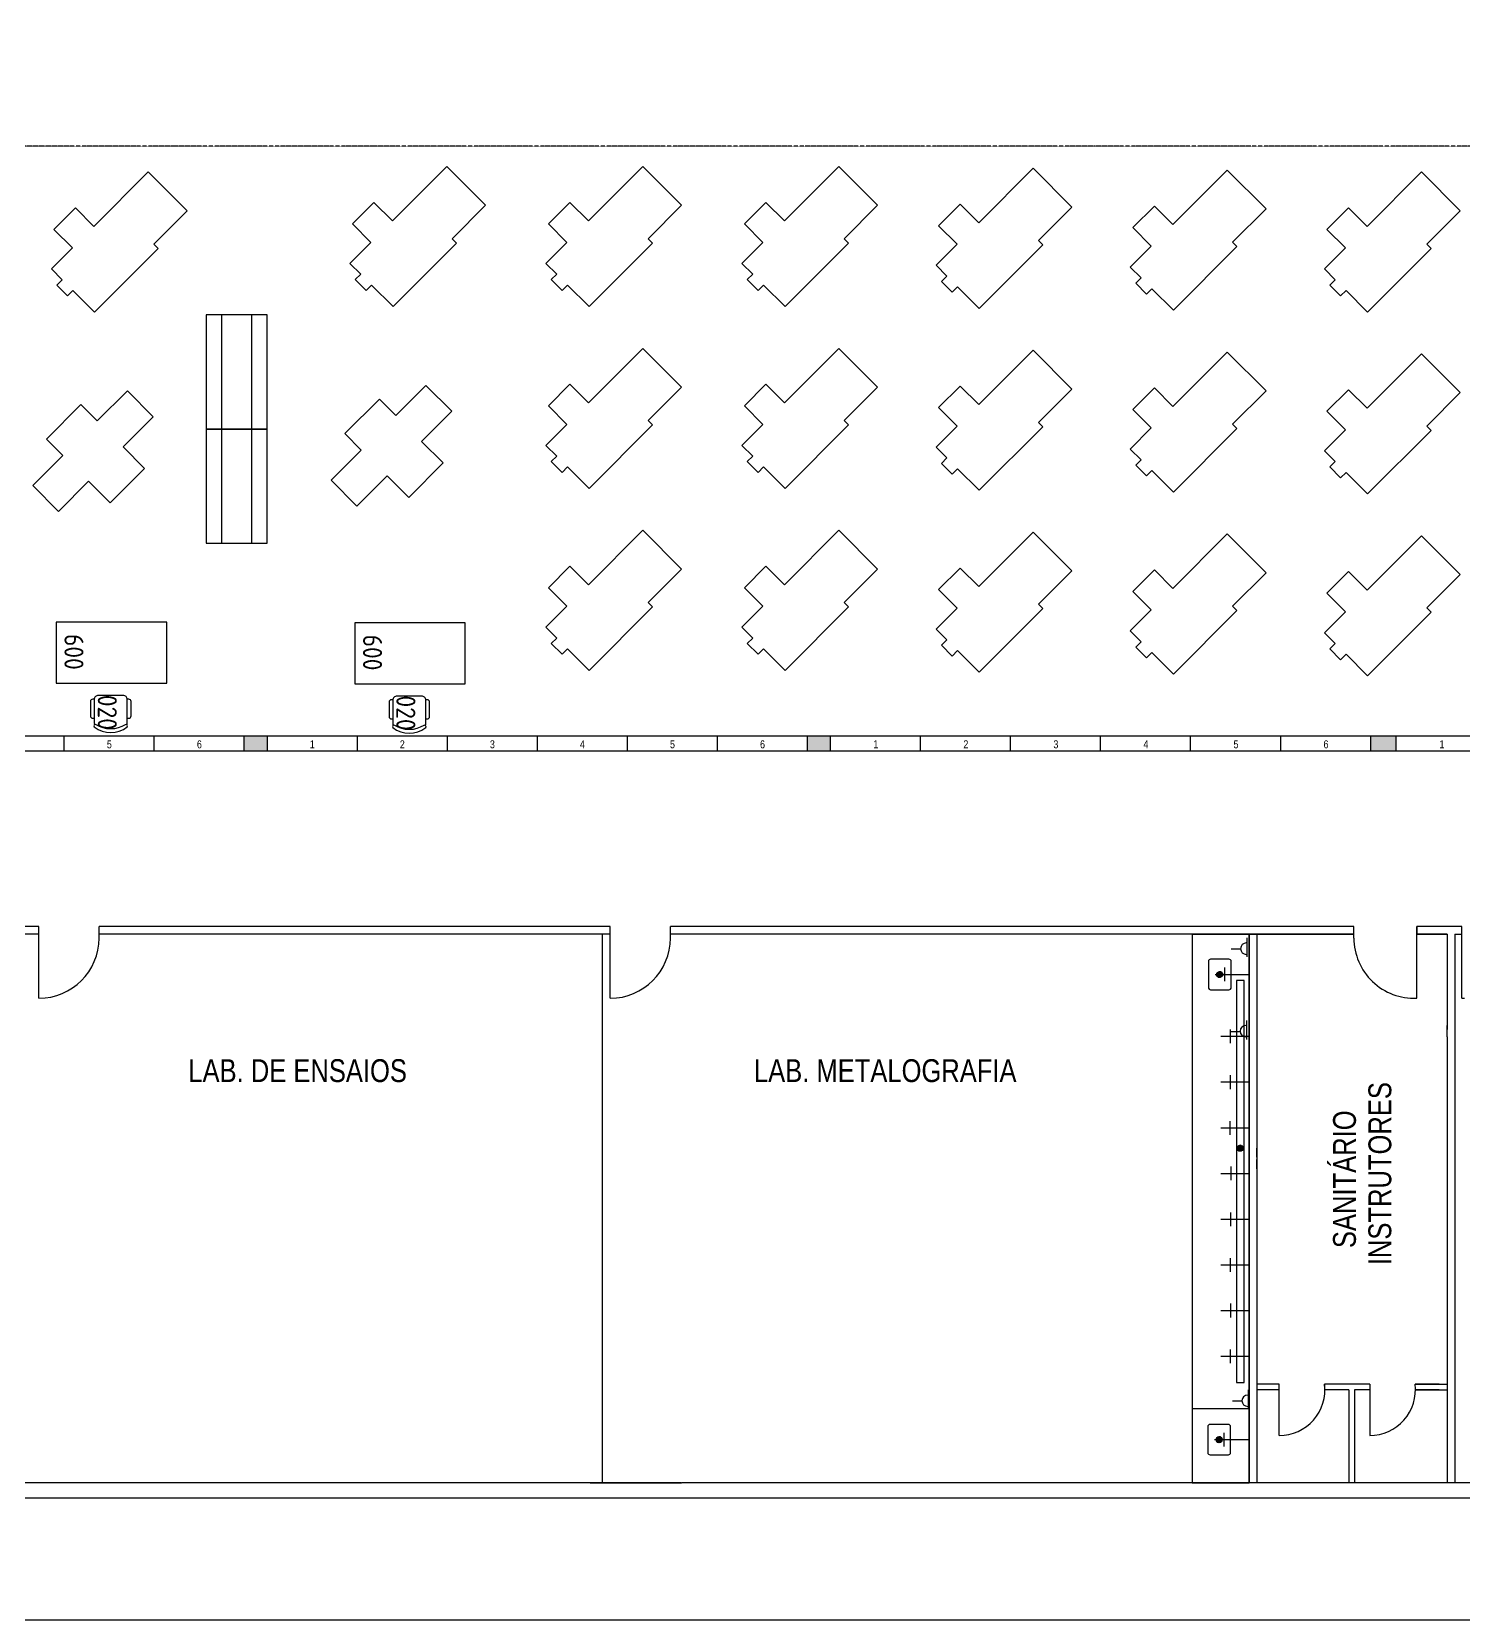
# Model space of a CAD drawing. Header units: millimetres. Extents: x 18768 to 1484868, y -11027 to 520152.
# Drawn here: x 1208828 to 1227618, y 136941 to 157787 of the extents above; entities that cross this region are included whole.
import ezdxf
from ezdxf.enums import TextEntityAlignment as Align

# ---------------------------------------------------------------- set-up
doc = ezdxf.new("R2010")
doc.units = ezdxf.units.MM
doc.linetypes.add('DIVIDE', pattern=[2.15, 1.5, -0.2, 0.05, -0.15, 0.05, -0.2])
for name, color, linetype in [('018', 4, 'Continuous'), ('L025-CONTORNO', 7, 'Continuous'), ('L025-IMAGIN', 1, 'DIVIDE'), ('L025-IMPLANTAÇÃO', 1, 'Continuous'), ('L025-TEXTO', 7, 'Continuous'), ('L035-ARRANJO-ADQUIRIR', 102, 'Continuous'), ('L035-TEXTO', 40, 'Continuous'), ('PAREDES', 7, 'Continuous')]:
    doc.layers.add(name, color=color, linetype=linetype)
doc.layers.add('L035-DEMOLIÇÃO', color=40, linetype='Continuous', plot=False)
doc.styles.add('ISO-CP--25', font='isocp.shx', dxfattribs={"height": 250})
doc.styles.get("Standard").update_dxf_attribs({"font": 'arial.ttf'})

# ---------------------------------------------------------------- blocks, each defined once
blk = doc.blocks.new('BL_SENAI_id9320210400')
at = {"layer": 'L035-ARRANJO-ADQUIRIR', "color": 0}
for points in [[(-690, 550, -0.290756), (-310, 550, 0.829608), (-284, 579, 0.333333), (-716, 579, 0.829608), (-690, 550)], [(-717, 464), (-737, 464, 0.414214), (-767, 434), (-767, 244, 0.414214), (-737, 214), (-717, 214)], [(-710, 550, 0.129448), (-717, 523), (-717, 219, 0.414214), (-663, 164), (-338, 164, 0.414214), (-284, 219), (-284, 525, 0.120944), (-290, 550)], [(-284, 214), (-264, 214, 0.414214), (-234, 244), (-234, 434, 0.414214), (-264, 464), (-284, 464)]]:
    blk.add_lwpolyline(points, format="xyb", dxfattribs=at)
at = {"layer": 'L025-TEXTO', "style": 'ISO-CP--25'}
blk.add_attdef('rmp_mt_codmaterial', (15, 15), '', height=40, dxfattribs=at)
at = {"layer": 'L025-TEXTO', "style": 'ISO-CP--25', "flags": 1}
for tag in ['rmp_mt_nomeunid', 'rmp_mt_potencia', 'rmp_mt_cod']:
    blk.add_attdef(tag, (15, 15), '', height=40, dxfattribs=at)
blk = doc.blocks.new('BL_SENAI_id9320220810')
at = {"layer": 'L025-CONTORNO', "color": 0}
blk.add_lwpolyline([(-688, 238), (112, 238), (112, 1688), (-688, 1688)], close=True, dxfattribs=at)
at = {"layer": 'L025-TEXTO', "style": 'ISO-CP--25'}
blk.add_attdef('rmp_mt_codmaterial', (15, 15), '', height=40, dxfattribs=at)
at = {"layer": 'L025-TEXTO', "style": 'ISO-CP--25', "flags": 1}
for tag in ['rmp_mt_nomeunid', 'rmp_mt_potencia', 'rmp_mt_cod']:
    blk.add_attdef(tag, (15, 15), '', height=40, dxfattribs=at)

msp = doc.modelspace()

# ---------------------------------------------------------------- hatches: boundary and pattern name
h = msp.add_hatch(color=1)
h.dxf.hatch_style = 1
h.paths.add_polyline_path([(1226740.012, 148544.6), (1226400.012, 148544.6), (1226400.012, 148344.6), (1226740.012, 148344.6)])
h.paths.add_polyline_path([(1219308.012, 148544.6), (1219008.012, 148544.6), (1219008.012, 148344.6), (1219308.012, 148344.6)])
h.paths.add_polyline_path([(1211916.012, 148544.6), (1211611.012, 148544.6), (1211611.012, 148344.6), (1211916.012, 148344.6)])
h.paths.add_polyline_path([(1204519.012, 148544.6), (1204219.012, 148544.6), (1204219.012, 148344.6), (1204519.012, 148344.6)])
h.paths.add_polyline_path([(1197127.012, 148544.6), (1196827.012, 148544.6), (1196827.012, 148344.6), (1197127.012, 148344.6)])
at = {"layer": 'L025-IMPLANTAÇÃO', "linetype": 'Continuous'}
h = msp.add_hatch(dxfattribs=at)
h.set_pattern_fill('ANSI31', color=256, scale=16, angle=630, style=0)
h.set_pattern_definition([(315, (1147935.2955, 231118.3309), (1.414213562, 1.414213562), [])])
h.paths.add_polyline_path([(1224461.872, 145415.366, 0.414213562), (1224421.872, 145455.366, 0.414213562), (1224381.872, 145415.366)])
h.paths.add_polyline_path([(1224421.872, 145375.366, 0.414213562), (1224461.872, 145415.366), (1224381.872, 145415.366, 0.414213562)])
h = msp.add_hatch(dxfattribs=at)
h.set_pattern_fill('ANSI31', color=256, scale=16, angle=630, style=0)
h.set_pattern_definition([(315, (1148202.3778, 228838.608), (1.414213562, 1.414213562), [])])
h.paths.add_polyline_path([(1224728.954, 143135.643, 0.414213562), (1224688.954, 143175.643, 0.414213562), (1224648.954, 143135.643)])
h.paths.add_polyline_path([(1224688.954, 143095.643, 0.414213562), (1224728.954, 143135.643), (1224648.954, 143135.643, 0.414213562)])
h = msp.add_hatch(dxfattribs=at)
h.set_pattern_fill('ANSI31', color=256, scale=16, angle=630, style=0)
h.set_pattern_definition([(315, (1147927.8822, 225014.151), (1.414213562, 1.414213562), [])])
h.paths.add_polyline_path([(1224454.459, 139311.186, 0.414213562), (1224414.459, 139351.186, 0.414213562), (1224374.459, 139311.186)])
h.paths.add_polyline_path([(1224414.459, 139271.186, 0.414213562), (1224454.459, 139311.186), (1224374.459, 139311.186, 0.414213562)])

# ---------------------------------------------------------------- linework, layer by layer
for p, q in [((1213074.702, 154534.296), (1213216.123, 154392.875)), ((1215647.565, 154534.296), (1215788.987, 154392.875)), ((1218220.429, 154534.296), (1218361.85, 154392.875)), ((1220769.493, 154510.497), (1220910.914, 154369.076)), ((1223318.557, 154486.698), (1223459.978, 154345.276)), ((1209155.46, 154462.898), (1209296.881, 154321.477)), ((1225867.621, 154462.898), (1226009.042, 154321.477)), ((1211318.078, 154074.293), (1211318.078, 152574.293)), ((1211718.078, 152574.293), (1211718.078, 154074.293)), ((1211318.078, 152574.293), (1211318.078, 151074.293)), ((1211718.078, 151074.293), (1211718.078, 152574.293)), ((1215647.565, 152147.043), (1215788.987, 152005.621)), ((1218220.429, 152147.043), (1218361.85, 152005.621)), ((1220769.493, 152123.243), (1220910.914, 151981.822)), ((1223318.557, 152099.444), (1223459.978, 151958.023)), ((1225867.621, 152075.645), (1226009.042, 151934.223)), ((1215647.565, 149759.789), (1215788.987, 149618.368)), ((1218220.429, 149759.789), (1218361.85, 149618.368)), ((1220769.493, 149735.99), (1220910.914, 149594.568)), ((1223318.557, 149712.19), (1223459.978, 149570.769)), ((1225867.621, 149688.391), (1226009.042, 149546.969)), ((1209710.875, 145893.6), (1209710.875, 146043.6)), ((1209710.875, 145893.6), (1209710.875, 146043.6)), ((1209710.875, 145893.6), (1209710.875, 146043.6)), ((1217210.875, 145893.6), (1217210.875, 146043.6))]:
    msp.add_line(p, q)
at = {"color": 1}
for p, q in [((1209247.012, 148544.6), (1209247.012, 148344.6)), ((1209247.012, 148544.6), (1209247.012, 148344.6)), ((1209247.012, 148544.6), (1209247.012, 148344.6)), ((1210429.012, 148544.6), (1210429.012, 148344.6)), ((1211611.012, 148544.6), (1211611.012, 148344.6)), ((1211916.012, 148544.6), (1211916.012, 148344.6)), ((1213098.012, 148544.6), (1213098.012, 148344.6)), ((1214280.012, 148544.6), (1214280.012, 148344.6)), ((1215462.012, 148544.6), (1215462.012, 148344.6)), ((1216644.012, 148544.6), (1216644.012, 148344.6)), ((1216644.012, 148544.6), (1216644.012, 148344.6)), ((1216644.012, 148544.6), (1216644.012, 148344.6)), ((1217826.012, 148544.6), (1217826.012, 148344.6)), ((1219008.012, 148544.6), (1219008.012, 148344.6)), ((1219308.012, 148544.6), (1219308.012, 148344.6)), ((1220490.012, 148544.6), (1220490.012, 148344.6)), ((1221672.012, 148544.6), (1221672.012, 148344.6)), ((1222854.012, 148544.6), (1222854.012, 148344.6)), ((1224036.012, 148544.6), (1224036.012, 148344.6)), ((1224036.012, 148544.6), (1224036.012, 148344.6)), ((1224036.012, 148544.6), (1224036.012, 148344.6)), ((1225218.012, 148544.6), (1225218.012, 148344.6)), ((1226400.012, 148544.6), (1226400.012, 148344.6)), ((1226740.012, 148344.6), (1226740.012, 148544.6))]:
    msp.add_line(p, q, dxfattribs=at)
for points in [[(1210428.252, 155000.299), (1210866.658, 155438.706), (1210357.541, 155947.822), (1209643.58, 155233.861), (1209400.437, 155477.005), (1209117.594, 155194.162), (1209360.738, 154951.019)], [(1214347.494, 155071.698), (1214785.9, 155510.104), (1214276.783, 156019.221), (1213562.822, 155305.26), (1213319.679, 155548.403), (1213036.836, 155265.56), (1213279.98, 155022.417)], [(1216920.357, 155071.698), (1217358.764, 155510.104), (1216849.647, 156019.221), (1216135.686, 155305.26), (1215892.542, 155548.403), (1215609.7, 155265.56), (1215852.843, 155022.417)], [(1219493.221, 155071.698), (1219931.627, 155510.104), (1219422.51, 156019.221), (1218708.549, 155305.26), (1218465.406, 155548.403), (1218182.563, 155265.56), (1218425.706, 155022.417)], [(1222042.285, 155047.898), (1222480.691, 155486.304), (1221971.574, 155995.421), (1221257.613, 155281.46), (1221014.47, 155524.604), (1220731.627, 155241.761), (1220974.77, 154998.618)], [(1224591.349, 155024.099), (1225029.755, 155462.505), (1224520.638, 155971.622), (1223806.677, 155257.661), (1223563.534, 155500.804), (1223280.691, 155217.961), (1223523.834, 154974.818)], [(1227140.413, 155000.299), (1227578.819, 155438.706), (1227069.702, 155947.822), (1226355.741, 155233.861), (1226112.598, 155477.005), (1225829.755, 155194.162), (1226072.898, 154951.019)], [(1209360.738, 154951.019), (1209084.749, 154675.03), (1209226.17, 154533.609), (1209155.46, 154462.898)], [(1210428.252, 155000.299), (1210484.821, 154943.731), (1209650.435, 154109.345), (1209367.592, 154392.188), (1209296.881, 154321.477)], [(1213279.98, 155022.417), (1213003.991, 154746.429), (1213145.413, 154605.007), (1213074.702, 154534.296)], [(1214347.494, 155071.698), (1214404.063, 155015.129), (1213569.677, 154180.743), (1213286.834, 154463.586), (1213216.123, 154392.875)], [(1215852.843, 155022.417), (1215576.855, 154746.429), (1215718.276, 154605.007), (1215647.565, 154534.296)], [(1216920.357, 155071.698), (1216976.926, 155015.129), (1216142.54, 154180.743), (1215859.697, 154463.586), (1215788.987, 154392.875)], [(1218425.706, 155022.417), (1218149.718, 154746.429), (1218291.139, 154605.007), (1218220.429, 154534.296)], [(1219493.221, 155071.698), (1219549.789, 155015.129), (1218715.403, 154180.743), (1218432.561, 154463.586), (1218361.85, 154392.875)], [(1220974.77, 154998.618), (1220698.782, 154722.629), (1220840.203, 154581.208), (1220769.493, 154510.497)], [(1222042.285, 155047.898), (1222098.853, 154991.33), (1221264.467, 154156.944), (1220981.625, 154439.786), (1220910.914, 154369.076)], [(1223523.834, 154974.818), (1223247.846, 154698.83), (1223389.267, 154557.408), (1223318.557, 154486.698)], [(1224591.349, 155024.099), (1224647.917, 154967.53), (1223813.531, 154133.144), (1223530.689, 154415.987), (1223459.978, 154345.276)], [(1226072.898, 154951.019), (1225796.91, 154675.03), (1225938.331, 154533.609), (1225867.621, 154462.898)], [(1227140.413, 155000.299), (1227196.981, 154943.731), (1226362.595, 154109.345), (1226079.753, 154392.188), (1226009.042, 154321.477)], [(1216920.357, 152684.444), (1217358.764, 153122.85), (1216849.647, 153631.967), (1216135.686, 152918.006), (1215892.542, 153161.149), (1215609.7, 152878.307), (1215852.843, 152635.163)], [(1219493.221, 152684.444), (1219931.627, 153122.85), (1219422.51, 153631.967), (1218708.549, 152918.006), (1218465.406, 153161.149), (1218182.563, 152878.307), (1218425.706, 152635.163)], [(1222042.285, 152660.644), (1222480.691, 153099.051), (1221971.574, 153608.168), (1221257.613, 152894.207), (1221014.47, 153137.35), (1220731.627, 152854.507), (1220974.77, 152611.364)], [(1224591.349, 152636.845), (1225029.755, 153075.251), (1224520.638, 153584.368), (1223806.677, 152870.407), (1223563.534, 153113.55), (1223280.691, 152830.708), (1223523.834, 152587.564)], [(1227140.413, 152613.046), (1227578.819, 153051.452), (1227069.702, 153560.569), (1226355.741, 152846.608), (1226112.598, 153089.751), (1225829.755, 152806.908), (1226072.898, 152563.765)], [(1215852.843, 152635.163), (1215576.855, 152359.175), (1215718.276, 152217.753), (1215647.565, 152147.043)], [(1216920.357, 152684.444), (1216976.926, 152627.875), (1216142.54, 151793.489), (1215859.697, 152076.332), (1215788.987, 152005.621)], [(1218425.706, 152635.163), (1218149.718, 152359.175), (1218291.139, 152217.753), (1218220.429, 152147.043)], [(1219493.221, 152684.444), (1219549.789, 152627.875), (1218715.403, 151793.489), (1218432.561, 152076.332), (1218361.85, 152005.621)], [(1220974.77, 152611.364), (1220698.782, 152335.375), (1220840.203, 152193.954), (1220769.493, 152123.243)], [(1222042.285, 152660.644), (1222098.853, 152604.076), (1221264.467, 151769.69), (1220981.625, 152052.533), (1220910.914, 151981.822)], [(1224591.349, 152636.845), (1224647.917, 152580.277), (1223813.531, 151745.891), (1223530.689, 152028.733), (1223459.978, 151958.023)], [(1227140.413, 152613.046), (1227196.981, 152556.477), (1226362.595, 151722.091), (1226079.753, 152004.934), (1226009.042, 151934.223)], [(1223523.834, 152587.564), (1223247.846, 152311.576), (1223389.267, 152170.155), (1223318.557, 152099.444)], [(1226072.898, 152563.765), (1225796.91, 152287.777), (1225938.331, 152146.355), (1225867.621, 152075.645)], [(1216920.357, 150297.19), (1217358.764, 150735.596), (1216849.647, 151244.713), (1216135.686, 150530.752), (1215892.542, 150773.896), (1215609.7, 150491.053), (1215852.843, 150247.91)], [(1219493.221, 150297.19), (1219931.627, 150735.596), (1219422.51, 151244.713), (1218708.549, 150530.752), (1218465.406, 150773.896), (1218182.563, 150491.053), (1218425.706, 150247.91)], [(1222042.285, 150273.391), (1222480.691, 150711.797), (1221971.574, 151220.914), (1221257.613, 150506.953), (1221014.47, 150750.096), (1220731.627, 150467.253), (1220974.77, 150224.11)], [(1224591.349, 150249.591), (1225029.755, 150687.998), (1224520.638, 151197.114), (1223806.677, 150483.153), (1223563.534, 150726.297), (1223280.691, 150443.454), (1223523.834, 150200.311)], [(1227140.413, 150225.792), (1227578.819, 150664.198), (1227069.702, 151173.315), (1226355.741, 150459.354), (1226112.598, 150702.497), (1225829.755, 150419.655), (1226072.898, 150176.511)], [(1215852.843, 150247.91), (1215576.855, 149971.921), (1215718.276, 149830.5), (1215647.565, 149759.789)], [(1216920.357, 150297.19), (1216976.926, 150240.622), (1216142.54, 149406.236), (1215859.697, 149689.078), (1215788.987, 149618.368)], [(1218425.706, 150247.91), (1218149.718, 149971.921), (1218291.139, 149830.5), (1218220.429, 149759.789)], [(1219493.221, 150297.19), (1219549.789, 150240.622), (1218715.403, 149406.236), (1218432.561, 149689.078), (1218361.85, 149618.368)], [(1220974.77, 150224.11), (1220698.782, 149948.122), (1220840.203, 149806.7), (1220769.493, 149735.99)], [(1222042.285, 150273.391), (1222098.853, 150216.822), (1221264.467, 149382.436), (1220981.625, 149665.279), (1220910.914, 149594.568)], [(1223523.834, 150200.311), (1223247.846, 149924.322), (1223389.267, 149782.901), (1223318.557, 149712.19)], [(1224591.349, 150249.591), (1224647.917, 150193.023), (1223813.531, 149358.637), (1223530.689, 149641.48), (1223459.978, 149570.769)], [(1226072.898, 150176.511), (1225796.91, 149900.523), (1225938.331, 149759.101), (1225867.621, 149688.391)], [(1227140.413, 150225.792), (1227196.981, 150169.223), (1226362.595, 149334.837), (1226079.753, 149617.68), (1226009.042, 149546.969)]]:
    msp.add_lwpolyline(points)
for points in [[(1211918.078, 152574.293), (1211918.078, 154074.293), (1211118.078, 154074.293), (1211118.078, 152574.293)], [(1211918.078, 152574.293), (1211918.078, 154074.293), (1211118.078, 154074.293), (1211118.078, 152574.293)], [(1209573.627, 151887.555), (1209856.47, 151604.712), (1210309.018, 152057.26), (1210026.175, 152340.103), (1210422.155, 152736.083), (1210082.744, 153075.494), (1209686.766, 152679.512), (1209471.806, 152894.473), (1209019.26, 152441.922), (1209234.22, 152226.962), (1208840.326, 151833.064), (1209177.647, 151491.575)], [(1213492.869, 151958.953), (1213775.712, 151676.11), (1214228.26, 152128.659), (1213945.417, 152411.501), (1214341.397, 152807.481), (1214001.986, 153146.892), (1213606.008, 152750.911), (1213391.048, 152965.871), (1212938.502, 152513.32), (1213153.462, 152298.36), (1212759.568, 151904.462), (1213096.889, 151562.973)], [(1211918.078, 151074.293), (1211918.078, 152574.293), (1211118.078, 152574.293), (1211118.078, 151074.293)]]:
    msp.add_lwpolyline(points, close=True)
at = {"layer": '018'}
for p, q in [((1224570.783, 145750.754), (1224695.783, 145750.754)), ((1224777.753, 145895.204), (1224777.753, 145645.204)), ((1224772.628, 144812.478), (1224772.628, 144562.478)), ((1224565.658, 144668.028), (1224690.658, 144668.028)), ((1224796.072, 139963.144), (1224796.072, 139713.144)), ((1224589.102, 139818.694), (1224714.102, 139818.694))]:
    msp.add_line(p, q, dxfattribs=at)
for centre in [(1224770.783, 145753.956), (1224765.658, 144671.229), (1224789.102, 139821.896)]:
    msp.add_arc(centre, 75, 90, 270, dxfattribs=at)
at = {"layer": 'DEFPOINTS'}
for p, q in [((1227008.434, 146043.6), (1227008.434, 145944.6)), ((1227600.975, 146043.6), (1227008.434, 146043.6)), ((1227008.434, 145944.6), (1227408.434, 145944.6)), ((1227507.434, 145944.6), (1227600.975, 145944.6)), ((1227600.975, 145103.6), (1227635.975, 145103.6)), ((1227407.59, 144596.354), (1227407.59, 144746.354)), ((1224909.145, 144595.6), (1224909.145, 144595.6)), ((1224909.145, 144595.6), (1224909.145, 144595.6)), ((1224909.145, 144595.6), (1224909.145, 144595.6)), ((1224909.145, 144595.6), (1224909.145, 144595.6)), ((1224909.145, 144595.6), (1224909.145, 143895.6)), ((1224909.047, 143017.786), (1224909.047, 143137.786)), ((1224909.047, 142865.61), (1224909.047, 142985.61)), ((1225203.101, 140040.539), (1224909.145, 140040.539)), ((1225203.101, 139965.539), (1224909.145, 139965.539)), ((1226985.895, 140040.539), (1227408.434, 140040.539)), ((1226990.601, 139965.539), (1227408.434, 139965.539)), ((1216156.424, 138744.6), (1217356.424, 138744.6)), ((1216156.424, 138744.6), (1217356.424, 138744.6))]:
    msp.add_line(p, q, dxfattribs=at)
at = {"layer": 'L025-IMAGIN'}
msp.add_line((1229026.012, 156284.6), (1194356.012, 156284.6), dxfattribs=at)
at = {"layer": 'L025-IMPLANTAÇÃO', "linetype": 'Continuous'}
for p, q in [((1224058.127, 145944.6), (1226183.434, 145944.6)), ((1224060.145, 145944.6), (1224060.145, 138744.6)), ((1224362.558, 145415.769), (1224817.558, 145415.769)), ((1224482.558, 145505.769), (1224482.558, 145325.769)), ((1224557.91, 144692.71), (1224557.91, 144512.71)), ((1224437.91, 144605.117), (1224797.91, 144605.117)), ((1224557.91, 144092.71), (1224557.91, 143912.71)), ((1224437.91, 144005.117), (1224797.91, 144005.117)), ((1224554.729, 143492.71), (1224554.729, 143312.71)), ((1224437.91, 143405.117), (1224797.91, 143405.117)), ((1224437.91, 142805.117), (1224797.91, 142805.117)), ((1224567.451, 142895.15), (1224567.451, 142715.15)), ((1224437.91, 142205.117), (1224797.91, 142205.117)), ((1224564.27, 142291.339), (1224564.27, 142111.339)), ((1224437.91, 141605.117), (1224797.91, 141605.117)), ((1224561.09, 141692.71), (1224561.09, 141512.71)), ((1224437.91, 141005.117), (1224797.91, 141005.117)), ((1224564.27, 141095.785), (1224564.27, 140915.785)), ((1224437.91, 140405.117), (1224797.91, 140405.117)), ((1224557.91, 140492.71), (1224557.91, 140312.71)), ((1224060.145, 139720.643), (1224810.145, 139720.643)), ((1224355.145, 139311.59), (1224810.145, 139311.59)), ((1224475.145, 139401.59), (1224475.145, 139221.59))]:
    msp.add_line(p, q, dxfattribs=at)
for points in [[(1224272.558, 145585.769), (1224272.558, 145245.769, 0.414213562), (1224302.558, 145215.769), (1224542.558, 145215.769, 0.414213562), (1224572.558, 145245.769), (1224572.558, 145585.769, 0.414213562), (1224542.558, 145615.769), (1224302.558, 145615.769, 0.414213562)], [(1224265.145, 139481.59), (1224265.145, 139141.59, 0.414213562), (1224295.145, 139111.59), (1224535.145, 139111.59, 0.414213562), (1224565.145, 139141.59), (1224565.145, 139481.59, 0.414213562), (1224535.145, 139511.59), (1224295.145, 139511.59, 0.414213562)]]:
    msp.add_lwpolyline(points, format="xyb", close=True, dxfattribs=at)
for points in [[(1224642.105, 145335.643), (1224642.105, 140060.643), (1224742.105, 140060.643), (1224742.105, 145335.643)], [(1224810.145, 138744.6), (1224060.145, 138744.6), (1224060.145, 138744.6), (1224810.145, 138744.6)]]:
    msp.add_lwpolyline(points, close=True, dxfattribs=at)
for centre in [(1224421.872, 145415.366), (1224688.954, 143135.643), (1224414.459, 139311.186)]:
    msp.add_circle(centre, 40, dxfattribs=at)
at = {"layer": 'L035-DEMOLIÇÃO', "linetype": 'ByBlock', "lineweight": -2}
msp.add_lwpolyline([(1250142.418, 136941.079), (1158244.138, 136941.079), (1158244.138, 174469.673), (1250142.418, 174469.673)], close=True, dxfattribs=at)
at = {"layer": 'PAREDES'}
for p, q in [((1229656.012, 148544.6), (1194166.012, 148544.6)), ((1229676.012, 148544.6), (1194186.012, 148544.6)), ((1229656.012, 148344.6), (1194166.012, 148344.6)), ((1229656.012, 148344.6), (1194166.012, 148344.6)), ((1229656.012, 148344.6), (1194166.012, 148344.6)), ((1229676.012, 148344.6), (1194356.012, 148344.6)), ((1208920.875, 146043.6), (1202210.875, 146043.6)), ((1208920.875, 145944.6), (1202210.875, 145944.6)), ((1208920.875, 145103.6), (1208920.875, 146043.6)), ((1208920.875, 145103.6), (1208920.875, 146043.6)), ((1208920.875, 145103.6), (1208920.875, 146043.6)), ((1216420.875, 146043.6), (1209710.875, 146043.6)), ((1216420.875, 145944.6), (1209710.875, 145944.6)), ((1216314.883, 145944.6), (1216314.883, 138754.753)), ((1216420.875, 145103.6), (1216420.875, 146043.6)), ((1226183.434, 146043.6), (1217210.875, 146043.6)), ((1226183.434, 145944.6), (1217210.875, 145944.6)), ((1224808.127, 145944.6), (1224810.145, 144694.6)), ((1224810.145, 138744.6), (1224808.127, 145944.6)), ((1224909.145, 145944.6), (1224909.145, 138744.6)), ((1226183.434, 145893.6), (1226183.434, 146043.6)), ((1227008.434, 145104.375), (1227008.434, 146043.6)), ((1227457.723, 146043.6), (1227008.434, 146043.6)), ((1227457.723, 146043.6), (1227008.434, 146043.6)), ((1227408.434, 145944.6), (1227008.434, 145944.6)), ((1227408.434, 145944.6), (1227008.434, 145944.6)), ((1227408.434, 145944.6), (1227408.434, 144694.6)), ((1227507.434, 145944.6), (1227507.434, 138744.6)), ((1227600.975, 145103.6), (1227600.975, 146043.6)), ((1224810.145, 144694.6), (1224810.145, 138744.6)), ((1227408.434, 144595.6), (1227408.434, 138744.6)), ((1225203.101, 140040.539), (1225003.101, 140040.539)), ((1225203.101, 139965.539), (1225003.101, 139965.539)), ((1225203.101, 139365.539), (1225203.101, 140040.539)), ((1226390.601, 140040.539), (1225798.395, 140040.539)), ((1225803.101, 139965.539), (1225803.101, 140040.539)), ((1226115.601, 139965.539), (1225803.101, 139965.539)), ((1226115.601, 139965.539), (1226115.601, 138744.6)), ((1226190.601, 139965.539), (1226190.601, 138744.6)), ((1226390.601, 139965.539), (1226190.601, 139965.539)), ((1226390.601, 140040.539), (1226390.601, 139365.539)), ((1227303.101, 140040.539), (1226985.895, 140040.539)), ((1227303.101, 139965.539), (1226990.601, 139965.539)), ((1217348.776, 138744.6), (1194415.012, 138744.6)), ((1234306.012, 138744.6), (1217356.424, 138744.6)), ((1217348.776, 138544.6), (1194241.012, 138544.6)), ((1234306.012, 138544.6), (1217348.776, 138544.6))]:
    msp.add_line(p, q, dxfattribs=at)
for centre, radius, start, end in [((1208920.875, 145893.6), 790, 270, 0), ((1208920.875, 145893.6), 790, 270, 0), ((1208920.875, 145893.6), 790, 270, 0), ((1216420.875, 145893.6), 790, 270, 0), ((1226973.434, 145893.6), 790, 180, 272.5392518), ((1225203.101, 139965.539), 600, 270, 7.1807558), ((1226390.601, 139965.539), 600, 270, 7.1807558)]:
    msp.add_arc(centre, radius, start, end, dxfattribs=at)

# ---------------------------------------------------------------- block references
at = {"layer": 'L035-ARRANJO-ADQUIRIR'}
ref = msp.add_blockref('BL_SENAI_id9320220810', (1208911.38, 149351.723), dxfattribs=dict(at, rotation=270))
ref.add_attrib('rmp_mt_codmaterial', '009', dxfattribs={"layer": 'L025-TEXTO', "height": 250, "rotation": 90, "style": 'ISO-CP--25'}).set_placement((1209506.558, 149650.679), align=Align.CENTER)
ref = msp.add_blockref('BL_SENAI_id9320220810', (1212830.623, 149343.122), dxfattribs=dict(at, rotation=270))
ref.add_attrib('rmp_mt_codmaterial', '009', dxfattribs={"layer": 'L025-TEXTO', "height": 250, "rotation": 90, "style": 'ISO-CP--25'}).set_placement((1213425.8, 149642.077), align=Align.CENTER)
ref = msp.add_blockref('BL_SENAI_id9320210400', (1209363.9, 149242.82), dxfattribs=dict(at, rotation=180))
ref.add_attrib('rmp_mt_codmaterial', '020', dxfattribs={"layer": 'L025-TEXTO', "height": 250, "rotation": 270, "style": 'ISO-CP--25'}).set_placement((1209819.33, 148855.257), align=Align.MIDDLE)
ref = msp.add_blockref('BL_SENAI_id9320210400', (1213283.142, 149234.218), dxfattribs=dict(at, rotation=180))
ref.add_attrib('rmp_mt_codmaterial', '020', dxfattribs={"layer": 'L025-TEXTO', "height": 250, "rotation": 270, "style": 'ISO-CP--25'}).set_placement((1213738.572, 148846.656), align=Align.MIDDLE)

# ---------------------------------------------------------------- texts
at = {"layer": 'L035-TEXTO', "width": 0.8}
for s, height, p in [('5', 105, (1209813.538, 148383.884)), ('6', 105, (1210995.538, 148383.884)), ('1', 105, (1212477.538, 148383.884)), ('2', 105, (1213659.538, 148383.884)), ('3', 105, (1214841.538, 148383.884)), ('4', 105, (1216023.538, 148383.884)), ('5', 105, (1217205.538, 148383.884)), ('6', 105, (1218387.538, 148383.884)), ('1', 105, (1219874.538, 148383.884)), ('2', 105, (1221056.538, 148383.884)), ('3', 105, (1222238.538, 148383.884)), ('4', 105, (1223420.538, 148383.884)), ('5', 105, (1224602.538, 148383.884)), ('6', 105, (1225784.538, 148383.884)), ('1', 105, (1227306.538, 148383.884)), ('LAB. DE ENSAIOS', 300, (1210882.999, 144003.641)), ('LAB. METALOGRAFIA', 300, (1218308.145, 144003.641))]:
    msp.add_text(s, height=height, dxfattribs=at).set_placement(p)
for s, p in [('INSTRUTORES', (1226673.812, 141600.863)), ('SANITÁRIO', (1226209.566, 141825.103))]:
    msp.add_text(s, height=300, rotation=90, dxfattribs=at).set_placement(p)

doc.saveas('drawing.dxf')
